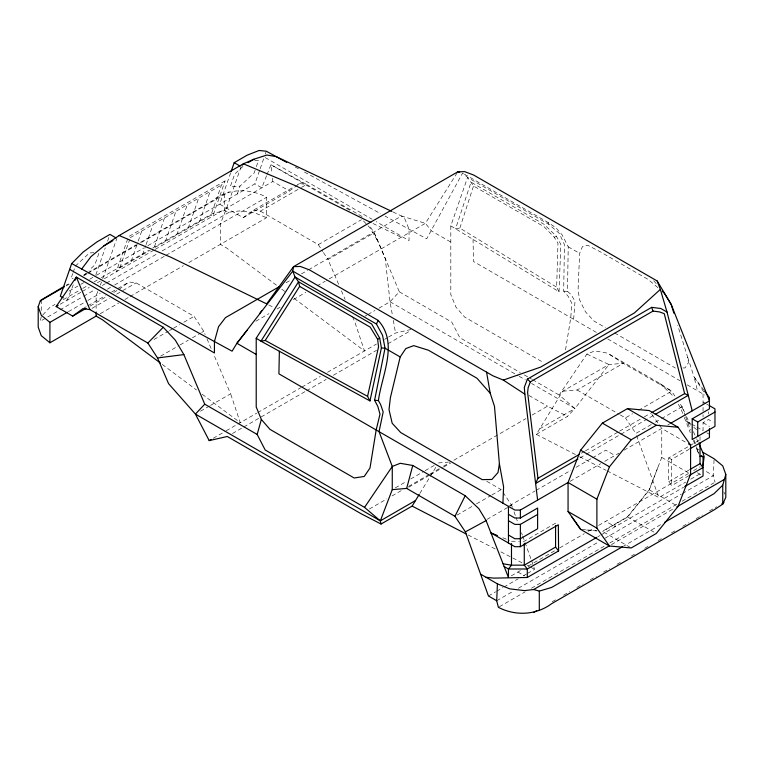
<?xml version="1.0" encoding="UTF-8"?>
<svg xmlns="http://www.w3.org/2000/svg" width="764" height="764" viewBox="0 0 764 764"><rect width="100%" height="100%" fill="white"/><g stroke="black" fill="none" stroke-linecap="round" stroke-linejoin="round"><path stroke-width="0.57" stroke-dasharray="3.82 2.86" d="M565.522 349.922L570.775 317.643L571.844 303.384L568.282 296.442L563.689 291.122L564.434 244.604L559.21 233.316L548.972 224.435L467.568 177.429L462.554 173.094L426.675 238.826L384.999 216.059M573.649 319.304L575.015 301.217L571.09 294.579L567.499 291.418L568.225 246.791L562.209 234.959L555.743 227.596L547.96 222.4L462.554 173.094M450.817 225.896L559.047 291.752L556.65 287.178L557.978 243.219L554.263 237.241L544.092 226.736L473.527 185.996L467.568 177.429L450.817 225.896L450.817 294.665L455.936 307.071L464.588 317.031L543.624 362.661M559.047 291.752L560.824 244.337L556.393 236.229L544.178 224.396L471.054 182.176L455.564 228.818L459.832 228.092L556.65 287.178M714.044 459.88L713.395 475.657L715.047 482.208M657.899 287.646L648.139 279.443L599.568 251.404L587.602 245.234L582.464 246.581L579.618 253.371L578.1 289.279L579.475 299.641L585.405 311.731L593.991 321.042L605.336 327.594M41.256 316.573L40.311 321.243L58.895 310.518M459.832 228.092L473.527 185.996M237.308 193.999L240.03 186.101L254.173 172.922L256.007 167.679M72.761 273.474L70.937 278.717L73.105 278.583M73.124 272.433L74.958 267.19M98.852 253.39L94.831 264.917L89.006 270.341M95.872 274.763L105.27 247.851M107.609 241.128L109.959 234.395M102.768 278.745L116.863 238.378M127.693 238.903L116.176 271.898L119.814 267.792L150.183 250.258M119.814 267.792L129.565 239.858M131.207 261.221L137.835 242.217M138.227 241.099L141.732 231.043M142.591 254.641L145.714 245.702M146.105 244.585L153.125 224.473M164.518 217.893L153.984 248.071L210.931 215.19L221.464 185.012L225.103 180.906L212.812 216.107L210.931 215.19M165.377 241.491L175.901 211.322M176.761 234.911L187.295 204.742M188.154 228.34L198.688 198.162M199.547 221.761L210.071 191.592M230.671 172.76L219.717 204.16L243.172 217.702L289.394 191.019L299.545 183.57L306.584 184.477L362.508 216.756M241.09 166.657L226.612 208.142L220.366 223.947L220.366 244.375L226.612 247.985L277.007 285.621M256.37 166.638L258.566 160.345L254.231 160.621M147.844 245.655L254.899 183.847L259.798 169.809M260.18 168.72L263.895 158.072M265.28 154.118L266.292 151.215M657.928 467.281L649.381 489.867L627.731 516.97L602.624 531.467M630.176 547.368L602.357 531.305L627.464 516.817L649.199 489.762L661.758 457.416L661.758 428.423L659.112 424.669M73.287 284.781L67.194 300.185L64.243 298.476M97.802 291.456L96.13 295.678L96.13 311.559M100.294 285.134L101.545 281.973M266.579 175.73L261.794 187.829L254.899 183.847M267.018 174.631L270.933 164.728L306.584 184.477L301.446 187.438M419.856 493.429L437.237 464.98M575.435 454.523L536.347 434.372L562.715 391.225L608.937 364.543L623.328 363.32L671.623 391.197L674.889 396.067M457.149 172.845L425.414 223.336L326.295 280.56M586.876 354.085L608.937 364.543L574.929 408.501L559.153 395.026L586.876 354.085L594.831 350.943L607.37 353.111L659.809 383.385L671.623 391.197L638.752 410.182M682.71 413.372L680.695 408.253L682.061 406.763L678.804 401.893M378.982 308.14L390.032 301.761L399.333 291.829L378.466 242.236L374.198 232.848L369.05 224.893M42.822 314.902L49.908 307.376L55.046 304.406M536.347 434.372L567.413 416.428L574.929 408.501L531.543 383.461M75.321 266.139L89.464 252.96L93.8 252.683M84.021 275.002L85.683 273.445M242.99 166.39L234.663 174.144L230.279 186.722L240.03 186.101M118.936 289.422L129.087 281.983L136.135 282.89L194.085 316.344L203.74 331.261L205.134 334.489M243.172 217.702L253.323 210.253L293.376 187.123M660.545 524.725L623.5 546.174M225.103 180.906L128.467 236.697L130.348 237.623L221.464 185.012M66.363 285.134L68.416 283.941M83.839 275.04L86.924 273.254M87.946 272.662L136.269 244.767M140.385 242.389L212.354 200.837C228.035 188.164 249.159 187.925 266.588 197.265L266.588 217.692L187.505 263.351M66.124 285.917L69.218 284.122M83.677 275.775L86.771 273.989M87.803 273.397L137.377 244.776M141.502 242.398L229.276 191.716M69.094 291.122L77.89 286.042M80.822 284.351L83.754 282.651M89.617 279.271L95.481 275.88M96.503 275.288L143.737 248.023M63.278 299.66L81.777 288.973M82.808 288.381L87.946 285.411M94.115 281.849L97.2 280.073M101.316 277.695L148.608 250.391M152.724 248.013L212.354 213.586L224.702 210.663L229.276 212.144L239.476 210.931L254.24 212.698L266.588 217.692M60.175 304.234L81.27 292.058M82.273 291.476L89.312 287.417M97.353 282.766L100.37 281.028M104.353 278.726L154.213 249.943M155.245 249.351L272.834 181.46L289.394 191.019M59.926 309.917L82.646 296.804M83.677 296.212L95.032 289.651M102.261 285.478L105.365 283.692M106.397 283.091L158.024 253.285M162.159 250.898L229.276 212.144M68.397 311.683L86.886 301.016M87.917 300.414L100.237 293.3M107.428 289.155L110.503 287.379M114.61 285.001L164.919 255.959M165.95 255.367L266.588 197.265M82.865 308.666L86.972 306.297M88.003 305.705L105.461 295.62M111.63 292.058L116.758 289.098M117.79 288.505L129.087 281.983M297.492 184.754L299.545 183.57M90.181 306.03L106.607 296.547M113.798 292.392L116.882 290.616M91.966 308.389L109.424 298.304M116.615 294.159L121.753 291.189M122.775 290.597L136.135 282.89M253.323 210.253L260.362 211.16L300.424 188.04M100.237 313.727L118.716 303.06M124.876 299.507L128.982 297.129M130.014 296.537L183.398 265.719M154.022 339.474L168.405 331.175M169.427 330.583L172.511 328.797M173.543 328.205L179.702 324.652M183.809 322.274L194.085 316.344M260.362 211.16L318.311 244.623L361.458 219.717M286.042 282.795L290.148 280.426M301.446 273.904L307.606 270.351M308.627 269.749L401.492 216.002L425.414 223.336L431.498 230.929L450.817 242.083M160.602 356.167L179.091 345.49M180.123 344.898L188.336 340.152M192.442 337.783L200.665 333.037M201.686 332.445L203.74 331.261M338.633 284.332L327.976 259.531L374.198 232.848L385.237 258.528L390.032 301.761L392.495 315.647M255.873 321.224L268.957 313.66M277.017 309.009L280.092 307.233M293.443 299.526L305.762 292.411M317.06 285.898L325.273 281.152M200.464 411.213L209.508 405.99M210.511 405.407L230.623 393.794L213.471 353.904M294.13 298.399L364.495 350.953L354.849 322.074L356.864 320.909M364.906 316.267L366.911 315.112M367.923 314.529L374.962 310.461M213.204 438.297L225.227 431.354M226.23 430.772L256.685 413.19M257.716 412.598L300.835 387.701M301.866 387.109L320.345 376.442M327.536 372.288L376.518 344.01M384.54 339.378L387.539 337.64M388.542 337.067L395.561 333.018L412.541 329.15M232.457 433.522L242.751 427.573M243.783 426.981L305.562 391.311M306.593 390.719L326.152 379.421M333.362 375.267L376.604 350.294M387.931 343.762L410.583 330.678M395.341 487.862L406.639 481.339M410.745 478.961L424.096 471.254M425.128 470.662L436.425 464.14M369.384 509.005L386.89 498.902M392.037 495.931L402.332 489.982M408.511 486.42L429.101 474.53M430.132 473.938L439.396 468.58M443.521 466.202L449.7 462.64M453.816 460.262L525.89 418.653M532.069 415.081L547.511 406.171L567.413 416.428M408.711 487.231L429.253 475.37M430.275 474.778L442.604 467.663M443.636 467.071L450.827 462.917M562.715 391.225L577.106 390.003L623.328 363.32L607.37 353.111M539.747 428.814L574.929 408.501M457.006 515.117L472.41 506.217M476.516 503.848L490.899 495.54M491.921 494.948L501.165 489.609L502.473 491.558M620.263 414.919L625.401 417.889L632.592 413.735M581.328 453.243L584.431 451.448M585.463 450.856L618.515 431.765M619.547 431.173L643.307 417.459M644.339 416.857L650.536 413.286M579.962 457.875L585.119 454.895M586.15 454.303L653.182 415.597M509.473 505.768L535.086 490.985M536.108 490.392L570.928 470.29M576.046 467.339L591.412 458.467M592.434 457.875L605.756 450.187L614.905 455.468M486.954 519.405L511.613 505.166L503.123 492.532M651.253 424.555L635.839 433.446L625.401 417.889M655.359 422.177L660.497 419.216M661.519 418.624L682.061 406.763L684.525 412.168M570.097 481.339L600.647 463.7M604.725 461.351L618.983 453.119M624.073 450.177L661.758 428.423L686.473 442.7M667.841 424.908L669.875 423.733M696.864 427.086L703.052 430.657L703.052 422.693L708.572 419.503L713.137 422.139M555.571 523.187L524.276 541.256L519.625 541.256M688.918 475.685L671.747 485.598L668.72 481.759L668.72 457.865L688.918 446.205M689.921 445.622L700.025 439.787M668.72 457.865L671.48 459.45L688.927 449.385M668.72 481.759L688.918 470.099M511.278 575.846L520.943 570.269M528.096 566.134L555.686 550.214M559.773 547.845L584.298 533.692M588.385 531.333L593.494 528.382M598.604 525.431L688.517 473.518M693.626 470.567L700.225 466.756M488.435 595.968L495.626 591.823M496.657 591.231L502.817 587.669M503.848 587.077L518.231 578.778M523.359 575.808L526.444 574.031M527.475 573.439L534.657 569.285L531.486 560.442M607.132 470.863L658.893 497.565L685.604 482.141M690.732 479.181L702.04 472.658M597.811 536.777L599.855 535.593M600.876 535.001L683.637 487.222M496.715 600.752L513.227 591.221M518.384 588.242L598.861 541.781M605.059 538.2L681.412 494.117M682.443 493.525L713.395 475.657L705.115 470.872M499.398 606.711L525.193 591.823M531.391 588.242L605.68 545.353M609.806 542.975L676.866 504.25M682.032 501.27L714.015 482.81M611.391 544.636L673.791 508.614M552.162 601.736L556.278 599.368M563.479 595.213L569.648 591.642M576.849 587.487L583.018 583.925M590.219 579.771L596.388 576.209M603.589 572.055L609.758 568.492M616.959 564.329L621.075 561.96M631.351 556.02L634.445 554.244M644.721 548.304L648.837 545.926M658.091 540.587L662.207 538.209M671.461 532.861L675.577 530.493M682.777 526.329L688.947 522.767M696.147 518.613L702.317 515.051M709.517 510.896L716.718 506.742M554.263 237.241L556.393 236.229M438.479 462.946L448.449 462.105M682.93 367.962L685.069 367.923L688.479 362.575L687.103 355.403L677.744 325.445M511.488 541.256L518.46 541.256M563.689 291.122L567.499 291.418M581.757 529.471L596.636 530.799M597.037 530.97L584.307 529.796M502.827 537.732L509.321 540.377M392.935 211.943L401.492 216.002L404.92 219.087L409.036 229.19L409.036 240.603L376.184 221.636M373.013 223.518L401.253 237.289M268.708 304.96L273.904 307.491M579.666 456.7L606.072 470.318M468.112 534.962L495.578 549.125M500.859 551.856L521.984 562.753M527.265 565.475L529.376 566.563M530.436 567.108L534.657 569.285M295.095 166.944L300.319 169.799M304.502 172.091L380.816 213.777M568.225 246.791L579.618 253.371M614.609 332.951L675.433 368.067M596.359 332.407L473.508 261.479L473.04 239.447M607.714 338.968L679.96 380.682M687.189 384.846L704.876 395.064M703.052 401.979L705.812 403.573M706.71 404.089L709.45 405.665M265.289 157.613L372.078 219.258M349.673 210.186L270.933 164.728L271.946 173.648M703.052 422.693L709.45 426.379M690.685 423.514L685.528 420.534L690.054 424.249M691.716 424.106L695.832 426.493M706.71 432.768L709.45 434.344M697.265 449.041L699.089 450.091M577.106 390.003L619.241 414.327M399.333 291.829L451.763 322.102L459.813 337.669L520.236 372.555M697.398 472.744L701.171 474.921M524.333 374.923L531.505 379.059M532.527 379.651L559.153 395.026M661.758 457.416L690.589 474.062M390.032 301.761L518.116 375.707M519.148 376.299L525.346 379.88M528.974 395.466L547.511 406.171M649.199 489.762L678.04 506.417M627.464 516.817L654.251 532.288M614.905 524.056L615.182 526.749L605.756 521.306M486.783 481.31L501.165 489.609M517.877 572.035L524.476 575.846M281.763 289.174L286.519 292.717M162.283 364.447L196.52 390.012M202.221 394.272L240.259 422.673L230.623 393.794M693.683 427.21L698.21 430.925M659.809 383.385L673.485 396.354M699.213 452.937L697.675 451.448L700.025 456.309M363.473 220.911L369.881 227.767L378.466 242.236M653.774 280.77L656.725 284.227M703.854 390.127L694.056 376.862L687.103 355.403M651.845 414.327L658.453 423.724M318.311 244.623L322.819 251.576M323.468 252.578L327.976 259.531M703.673 391.884L694.056 376.862L697.503 390.805M678.298 404.29L680.695 408.253M547.96 222.4L548.972 224.435M686.492 416.495L690.427 425.147M693.378 431.641L696.329 438.125M696.825 439.214L698.296 442.452M341.412 290.807L345.118 299.431M352.538 316.678L354.849 322.074M206.987 338.805L211.618 349.587M684.324 417.469L690.303 432.682M693.34 440.408L694.638 443.722M696.376 448.134L698.735 454.15M723.89 491.987L724.654 494.117M682.061 406.763L685.27 415.664M685.661 416.772L690.465 430.122M694.065 440.14L696.071 445.698M696.462 446.816L699.232 454.494M636.641 435.652L658.893 497.565M511.613 505.166L512.405 507.382M513.991 511.804L515.585 516.225M515.986 517.333L517.973 522.853M521.545 532.804L522.337 535.02M522.738 536.127L531.085 559.334M393.307 320.278L395.561 333.018M272.452 178.107L272.834 181.46M671.48 459.45L671.747 485.598M708.572 411.777L708.572 413.983M703.052 394.014L703.052 413.486M703.052 414.632L703.052 416.934M700.025 436.626L700.025 440.37M224.702 194.037L224.702 210.663M41.256 299.956L41.256 311.827"/><path stroke-width="1.15" d="M419.235 494.451L412.121 506.093L381.055 524.028L380.329 520.857L392.257 489.638L392.276 466.441L379.049 431.65L383.175 411.968L380.625 404.538L378.419 400.584C381.79 374.895 398.846 343.112 378.199 320.422L292.793 271.105L293.538 266.665L457.779 171.833L464.588 171.623L473.69 175.052L657.193 280.999L671.155 304.368L709.45 400.89L670.887 423.151M279.366 351.259L278.908 373.835L514.85 510.056L520.37 510.056L568.063 482.514L580.611 450.168L602.357 423.122L627.464 408.625L649.199 410.564L678.04 427.219L690.589 445.078L690.589 474.062L678.04 506.417L656.295 533.463L631.188 547.96L609.452 546.012L580.611 529.366L568.063 511.508L568.063 482.514L596.894 499.169L596.894 528.153L609.452 546.012M699.28 444.619L702.727 452.192L714.092 458.753L722.744 465.887L725.8 474.406L725.8 497.316L722.744 504.144L714.092 509.884L551.646 603.665C536.166 615.221 515.337 616.195 498.367 607.304L496.715 600.752L497.412 583.849L480.585 574.136M502.903 503.161L503.591 486.83L499.398 463.767L494.489 406.362L490.211 393.269L486.572 372.144M703.052 465.123L704.16 456.624L702.727 452.192M499.398 463.767L498.013 472.534L491.854 479.477L482.218 479.62L400.775 432.605L392.19 423.285L389.01 409.599L390.394 397.652L400.193 356.96L405.799 348.575L413.696 345.634L428.423 350.208L476.994 378.256L490.211 393.269M256.217 338.251L260.963 341.174L265.223 340.448L299.622 286.395L298.523 281.782L295.047 277.036L256.217 338.251L256.217 407.011L261.336 419.426L269.988 429.378L354.152 477.977L364.227 476.459L369.986 468.046L376.174 429.989L380.004 414.136L377.827 406.4L374.608 400.279L385.018 348.193L382.544 335.31L376.451 324.041L295.047 277.036L292.793 271.105L236.897 343.284L232.075 351.182L71.692 263.561L60.299 296.193L63.25 297.903M722.744 504.144L722.744 485.188L725.8 474.406M369.967 400.919L381.398 347.926L379.727 338.223L371.657 324.003L298.523 281.782L260.963 341.174L369.967 400.919L367.57 396.344L265.223 340.448M367.57 396.344L378.552 346.808L377.607 339.235L370.187 327.135L299.622 286.395M392.257 489.638L406.658 488.416L412.77 465.467L400.231 463.299L392.276 466.441L364.552 507.372L380.329 520.857L415.511 500.544M364.552 507.372L265.203 450.015L257.162 434.449L261.336 419.426M231.062 171.642L234.195 162.675L247.135 155.197L259.111 150.479L266.292 151.215L286.729 162.379M160.383 363.024L102.376 319.715L96.13 316.105L49.908 342.788L41.256 335.663L38.2 327.135L38.2 306.708L40.311 300.815L41.256 299.956L64.3 286.319M692.203 410.851L667.02 312.065L660.86 308.513L651.702 307.348L527.389 379.125L524.314 387.348L524.849 394.148L537.617 500.095M655.245 414.403L688.249 395.351L684.63 393.603L664.25 313.66L659.504 311.913L653 311.091L530.321 381.914L528.134 387.759L527.618 392.553L537.942 478.283L535.612 483.478L577.899 459.068M596.894 499.169L609.452 466.814L631.188 439.768L656.295 425.271L678.04 427.219M75.025 280.378L76.333 277.084L163.257 327.269L175.281 340.123L183.866 354.591L204.733 404.175L257.162 434.449M376.451 324.041L378.199 320.422M496.715 600.752L488.435 595.968L465.391 531.859L454.943 516.302L465.209 495.731L412.77 465.467M86.065 308.408L72.714 316.115L56.154 306.555L76.333 277.084L89.904 309.573L147.863 343.036L157.518 357.944L168.558 383.633L195.431 414.107L209.193 440.608L227.309 436.492L361.152 513.761L381.055 524.028M259.75 313.421L261.813 310.556M81.672 269.023L90.983 256.628L103.923 245.855L119.136 235.532L243.372 163.802L254.03 159.189L266.97 155.025L276.281 156.668L391.865 211.437M247.049 330.354L236.897 343.284L256.217 354.439M242.236 165.225L243.372 163.802L295.324 185.614L370.884 222.477M204.733 404.175L195.431 414.107L380.329 520.857M147.863 343.036L163.257 327.269M71.692 263.561L83.123 252.091L97.018 241.873L109.959 234.395L115.87 237.814M722.744 485.188L714.092 493.639L664.661 522.337M657.193 280.999L660.344 289.413L634.406 312.934L540.53 367.14L503.304 380.08L492.952 375.831L309.439 269.883L300.347 266.445L293.538 266.665L266.646 303.881L171.088 257.344L119.136 235.532M72.714 316.115L82.865 308.666L89.904 309.573M103.923 245.855L112.881 240.679M248.061 162.637L254.03 159.189M40.311 300.815L64.061 287.111M56.154 306.555L58.159 305.399M49.908 342.788L49.908 322.36L67.366 312.275M278.85 286.939L225.495 317.614L218.552 326.677L214.436 341.546L214.436 352.958L69.658 269.367M209.193 440.608L211.198 439.453M537.942 478.283L579.265 454.437M651.577 412.684L684.63 393.603M508.452 514.325L514.85 518.021L520.37 518.021L537.617 508.06L537.617 528.774L520.37 538.735L514.85 538.735L508.452 535.039M709.489 405.694L714.97 408.855L714.97 426.379L692.203 439.529L692.203 418.815L709.45 408.855L709.45 397.7L704.551 391.072M508.452 520.704L514.85 524.39L520.37 524.39L537.617 514.439M692.203 418.815L697.723 421.995L714.97 412.044M497.421 535.535L490.927 532.89L514.85 546.699L520.37 546.699L558.331 524.772L558.608 550.92L527.303 568.999L508.452 568.999L504.135 566.506M689.949 448.793L709.45 437.533L709.45 428.661M555.571 525.46L555.571 547.081L524.276 565.159L511.488 565.159L503.075 563.803M689.921 469.516L700.025 463.691L700.025 442.652M689.93 475.103L703.052 467.53L700.025 463.691M486.047 577.288L493.716 578.119L527.303 577.479L596.789 537.359M684.659 486.63L703.052 476.01L703.052 456.643L701.333 455.65M497.412 583.849L509.76 588.853L524.524 590.61L533.654 589.521L609.347 545.821M676.856 506.847L723.919 479.677M533.654 612.432L536.739 610.646M721.856 503.772L723.919 502.578M622.469 546.757L551.646 587.43L539.298 591.107L533.654 589.521M465.391 531.859L486.095 520.609L478.885 508.7L465.209 495.731M377.607 339.235L379.727 338.223M157.518 357.944L183.866 354.591M381.398 347.926L385.018 348.193L400.193 356.96M374.608 400.279L378.419 400.584M700.025 456.309L703.052 456.643M457.779 171.833L459.689 172.339M412.121 506.093L465.992 533.874M234.195 162.675L240.106 166.084M627.464 408.625L656.295 425.271M688.526 443.884L690.589 445.078M602.357 423.122L631.188 439.768M580.611 450.168L609.452 466.814M568.063 511.508L596.894 528.153M406.658 488.416L454.943 516.302M503.304 380.08L524.849 394.148M49.908 322.36L41.256 315.236L38.2 306.708M662.34 291.37L664.117 292.86L671.155 304.368L673.924 313.25M527.389 379.125L530.321 381.914M662.636 291.132L664.117 292.86M555.571 547.081L558.608 550.92M571.892 516.951L580.793 529.471M486.095 520.609L508.452 577.479L508.452 568.999L511.488 565.159L511.488 543.529M651.702 307.348L653 311.091M660.344 289.413L667.02 312.065M697.723 421.995L697.723 436.339M539.298 591.107L539.298 610.064M527.303 577.479L527.303 568.999L524.276 565.159L524.276 543.529M520.37 510.056L520.37 518.021M520.37 524.39L520.37 546.699M508.452 506.36L508.452 543.003M96.13 312.696L96.13 316.105"/></g></svg>
